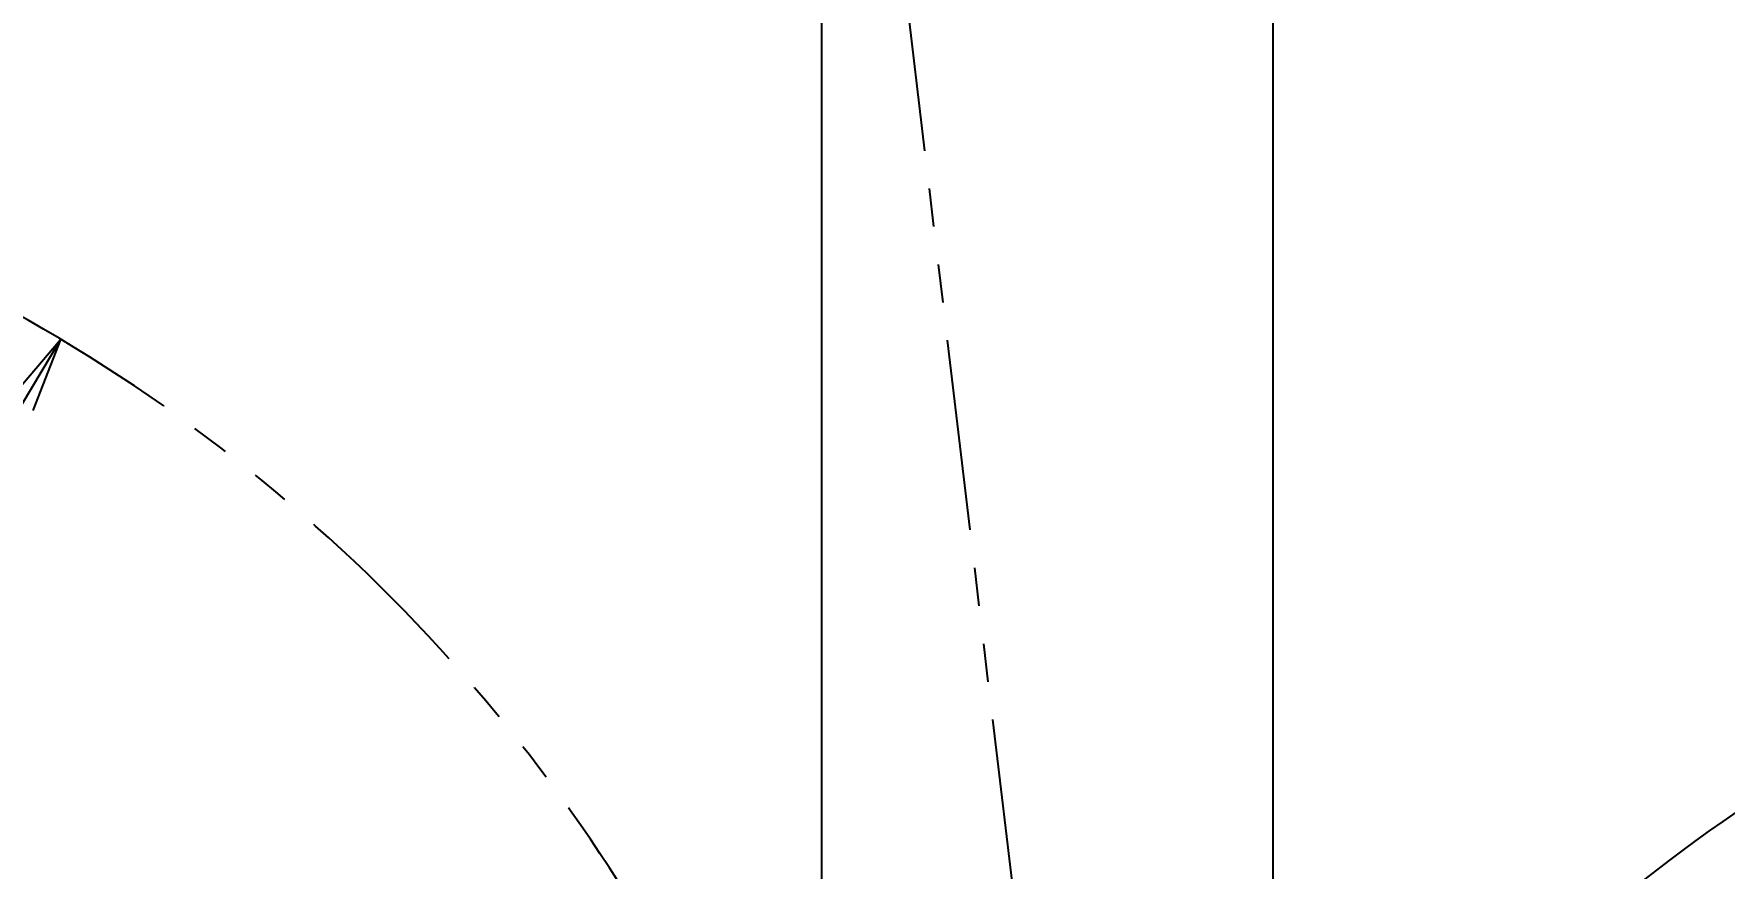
# Model space of a CAD drawing. Extents: x -15695 to -9755, y 511 to 4711.
# Drawn here: x -11452 to -10890, y 3319 to 3597 of the extents above; entities that cross this region are included whole.
import ezdxf

# ---------------------------------------------------------------- set-up
doc = ezdxf.new("R2010")
doc.units = 0
doc.header["$LTSCALE"] = 4
doc.header["$MEASUREMENT"] = 0
doc.linetypes.add('PHANTOM2', pattern=[31.750000000000004, 15.875, -3.175, 3.175, -3.175, 3.175, -3.175])
doc.layers.get('0').update_dxf_attribs({"linetype": 'CONTINUOUS'})
doc.layers.get('DEFPOINTS').update_dxf_attribs({"linetype": 'CONTINUOUS'})
for name, color, linetype in [('01ARM', 6, 'PHANTOM2'), ('02', 5, 'CONTINUOUS'), ('10', 1, 'CONTINUOUS')]:
    doc.layers.add(name, color=color, linetype=linetype)
doc.styles.add('BIGFONT', font='ROMANS.SHX', dxfattribs={"bigfont": 'bigfont'})
doc.dimstyles.new('L-IN', dxfattribs={"dimscale": 10, "dimtxt": 3.2, "dimasz": 2.5, "dimexe": 1, "dimexo": 1, "dimgap": 1, "dimtad": 1, "dimdec": 0, "dimtxsty": 'BIGFONT', "dimblk": 'YA-IN', "dimblk1": 'OPEN', "dimblk2": 'OPEN', "dimsah": 1, "dimcen": 0, "dimclrd": 256, "dimclre": 256, "dimclrt": 256, "dimazin": 3, "dimtp": 0.1, "dimtm": 0.2, "dimtfac": 0.625, "dimtdec": 0, "dimtmove": 0, "dimatfit": 3, "dimtolj": 1})

# ---------------------------------------------------------------- blocks, each defined once
blk = doc.blocks.new('_OPEN')
at = {"color": 0, "linetype": 'BYBLOCK'}
for p, q in [((-1, 0.1666666666666667), (0, 0)), ((0, 0), (-1, -0.1666666666666667)), ((0, 0), (-1, 0))]:
    blk.add_line(p, q, dxfattribs=at)
blk = doc.blocks.new('*D5')
at = {"linetype": 'BYBLOCK'}
for p, q in [((-11190, 3285.611588238977), (-11190, 4085)), ((-11040, 2526.400405627057), (-11040, 4085)), ((-11165, 4075), (-11065, 4075))]:
    blk.add_line(p, q, dxfattribs=at)
at = {"layer": 'DEFPOINTS', "color": 0, "linetype": 'BYBLOCK'}
for p in [(-11040, 4075), (-11190, 3275.611588238977), (-11040, 2516.400405627057)]:
    blk.add_point(p, dxfattribs=at)
at = {"linetype": 'BYBLOCK', "xscale": 25, "yscale": 25, "zscale": 25, "rotation": 180}
blk.add_blockref('_OPEN', (-11190, 4075), dxfattribs=at)
at = {"linetype": 'BYBLOCK', "xscale": 25, "yscale": 25, "zscale": 25}
blk.add_blockref('_OPEN', (-11040, 4075), dxfattribs=at)
at = {"linetype": 'BYBLOCK', "insert": (-11115, 4101), "char_height": 32, "attachment_point": 5, "style": 'BIGFONT'}
blk.add_mtext('\\A1;150', dxfattribs=at)
blk = doc.blocks.new('YA-IN')
at = {"color": 0, "linetype": 'BYBLOCK'}
for p, q in [((0, 0), (-1, 0.1666666666666856)), ((-1, -0.1666666666666856), (0, 0)), ((0, 0), (-1, 0))]:
    blk.add_line(p, q, dxfattribs=at)
blk = doc.blocks.new('*D7')
at = {"linetype": 'BYBLOCK'}
for p, q in [((-11860.0000010877, 3342.393901344412), (-11860.0000010877, 4085)), ((-11190, 3285.611588238977), (-11190, 4085)), ((-11215, 4075), (-11835.0000010877, 4075))]:
    blk.add_line(p, q, dxfattribs=at)
at = {"layer": 'DEFPOINTS', "color": 0, "linetype": 'BYBLOCK'}
for p in [(-11860.0000010877, 4075), (-11860.0000010877, 3332.393901344412), (-11190, 3275.611588238977)]:
    blk.add_point(p, dxfattribs=at)
at = {"linetype": 'BYBLOCK', "xscale": 25, "yscale": 25, "zscale": 25, "rotation": 180}
blk.add_blockref('_OPEN', (-11860.0000010877, 4075), dxfattribs=at)
at = {"linetype": 'BYBLOCK', "xscale": 25, "yscale": 25, "zscale": 25}
blk.add_blockref('_OPEN', (-11190, 4075), dxfattribs=at)
at = {"linetype": 'BYBLOCK', "insert": (-11525.00000054385, 4101), "char_height": 32, "attachment_point": 5, "style": 'BIGFONT'}
blk.add_mtext('\\A1;670', dxfattribs=at)
blk = doc.blocks.new('*D15')
at = {"linetype": 'BYBLOCK'}
for p, q in [((-11200, 3844.759217393479), (-12650, 3844.759217393479)), ((-12640, 2185), (-12640, 3819.759217393479)), ((-11195.9935575506, 2160), (-12650, 2160))]:
    blk.add_line(p, q, dxfattribs=at)
at = {"layer": 'DEFPOINTS', "color": 0, "linetype": 'BYBLOCK'}
for p in [(-12640, 3844.759217393479), (-11190, 3844.759217393479), (-11185.9935575506, 2160)]:
    blk.add_point(p, dxfattribs=at)
at = {"linetype": 'BYBLOCK', "xscale": 25, "yscale": 25, "zscale": 25}
for p, rotation in [((-12640, 3844.759217393479), 90), ((-12640, 2160), 270)]:
    blk.add_blockref('_OPEN', p, dxfattribs=dict(at, rotation=rotation))
at = {"linetype": 'BYBLOCK', "insert": (-12666, 3002.37960869674), "char_height": 32, "attachment_point": 5, "rotation": 90, "style": 'BIGFONT'}
blk.add_mtext('\\A1;1685', dxfattribs=at)
blk = doc.blocks.new('*D16')
at = {"linetype": 'BYBLOCK'}
for p, q in [((-11730.23702147755, 3024.282032846607), (-11730.23702147755, 4010)), ((-11040, 2526.400405627057), (-11040, 4010)), ((-11065, 4000), (-11705.23702147755, 4000))]:
    blk.add_line(p, q, dxfattribs=at)
at = {"layer": 'DEFPOINTS', "color": 0, "linetype": 'BYBLOCK'}
for p in [(-11730.23702147755, 4000), (-11730.23702147755, 3014.282032846607), (-11040, 2516.400405627057)]:
    blk.add_point(p, dxfattribs=at)
at = {"linetype": 'BYBLOCK', "xscale": 25, "yscale": 25, "zscale": 25, "rotation": 180}
blk.add_blockref('_OPEN', (-11730.23702147755, 4000), dxfattribs=at)
at = {"linetype": 'BYBLOCK', "xscale": 25, "yscale": 25, "zscale": 25}
blk.add_blockref('_OPEN', (-11040, 4000), dxfattribs=at)
at = {"linetype": 'BYBLOCK', "insert": (-11385.11851073878, 4026), "char_height": 32, "attachment_point": 5, "style": 'BIGFONT'}
blk.add_mtext('\\A1;690', dxfattribs=at)
blk = doc.blocks.new('*D19')
at = {"linetype": 'BYBLOCK'}
for p, q in [((-11040, 2526.400405627057), (-11040, 4010)), ((-10569.76297852245, 2885.717968241107), (-10569.76297852245, 4010)), ((-11015, 4000), (-10594.76297852245, 4000))]:
    blk.add_line(p, q, dxfattribs=at)
at = {"layer": 'DEFPOINTS', "color": 0, "linetype": 'BYBLOCK'}
for p in [(-10569.76297852245, 4000), (-10569.76297852245, 2875.717968241107), (-11040, 2516.400405627057)]:
    blk.add_point(p, dxfattribs=at)
at = {"linetype": 'BYBLOCK', "xscale": 25, "yscale": 25, "zscale": 25, "rotation": 180}
blk.add_blockref('_OPEN', (-11040, 4000), dxfattribs=at)
at = {"linetype": 'BYBLOCK', "xscale": 25, "yscale": 25, "zscale": 25}
blk.add_blockref('_OPEN', (-10569.76297852245, 4000), dxfattribs=at)
at = {"linetype": 'BYBLOCK', "insert": (-10804.88148926123, 4026), "char_height": 32, "attachment_point": 5, "style": 'BIGFONT'}
blk.add_mtext('\\A1;470', dxfattribs=at)
blk = doc.blocks.new('*D21')
at = {"linetype": 'BYBLOCK'}
blk.add_line((-11730.23702147755, 3014.282032846607), (-11455.89982240333, 3473.590318428429), dxfattribs=at)
at = {"layer": 'DEFPOINTS', "color": 0, "linetype": 'BYBLOCK'}
for p in [(-11443.08032711949, 3495.053322427581), (-11730.23702147755, 3014.282032846607)]:
    blk.add_point(p, dxfattribs=at)
at = {"linetype": 'BYBLOCK', "xscale": 25, "yscale": 25, "zscale": 25, "rotation": 59.15083038030235}
blk.add_blockref('_OPEN', (-11443.08032711949, 3495.053322427581), dxfattribs=at)
at = {"linetype": 'BYBLOCK', "insert": (-11523.66486927553, 3410.838903165253), "char_height": 32, "attachment_point": 5, "rotation": 59.150830380302345, "style": 'BIGFONT'}
blk.add_mtext('\\A1;R560', dxfattribs=at)

msp = doc.modelspace()

# ---------------------------------------------------------------- linework, layer by layer
at = {"layer": '01ARM'}
msp.add_line((-11110.56425654464, 3179.484864874804), (-11190.00000000001, 3844.759217393525), dxfattribs=at)
at = {"layer": '10'}
msp.add_arc((-11190, 2610), 1234.759217393525, 350.0000000000006, 220.0000000000005, dxfattribs=at)
at = {"layer": '10', "linetype": 'PHANTOM2'}
msp.add_arc((-11730.23702147755, 3014.282032846607), 560.0000000000009, 350.0000000000003, 143.1909498313368, dxfattribs=at)
at = {"layer": '10', "linetype": 'PHANTOM2', "ltscale": 1.5}
msp.add_arc((-10569.76297852245, 2875.717968241107), 560.0000000000009, 23.19094983133786, 168.5504701848267, dxfattribs=at)

# ---------------------------------------------------------------- dimensions: what is measured, and where the dimension line sits
at = {"layer": '02'}
for base, p1, p2, picture, middle in [((-11860.0000010877, 4075), (-11190, 3275.611588238977), (-11860.0000010877, 3332.393901344412), '*D7', (-11525.00000054385, 4101)), ((-11040, 4075), (-11190, 3275.611588238977), (-11040, 2516.400405627057), '*D5', (-11115, 4101)), ((-11730.23702147755, 4000), (-11040, 2516.400405627057), (-11730.23702147755, 3014.282032846607), '*D16', (-11385.11851073878, 4026)), ((-10569.76297852245, 4000), (-11040, 2516.400405627057), (-10569.76297852245, 2875.717968241107), '*D19', (-10804.88148926123, 4026))]:
    dim = msp.add_linear_dim(base=base, p1=p1, p2=p2, dimstyle='L-IN', dxfattribs=at)
    dim.commit()
    dim.dimension.update_dxf_attribs({"geometry": picture, "text_midpoint": middle})
dim = msp.add_linear_dim(base=(-12640, 3844.759217393479), p1=(-11185.9935575506, 2160), p2=(-11190, 3844.759217393479), angle=90, dimstyle='L-IN', dxfattribs=at)
dim.commit()
dim.dimension.update_dxf_attribs({"geometry": '*D15', "text_midpoint": (-12666, 3002.37960869674)})
dim = msp.add_radius_dim(center=(-11730.23702147755, 3014.282032846607), mpoint=(-11443.08032711949, 3495.053322427581), dimstyle='L-IN', dxfattribs=at)
dim.commit()
dim.dimension.update_dxf_attribs({"geometry": '*D21', "text_midpoint": (-11501.34334511642, 3397.506628070056), "dimtype": 164})

doc.saveas('drawing.dxf')
